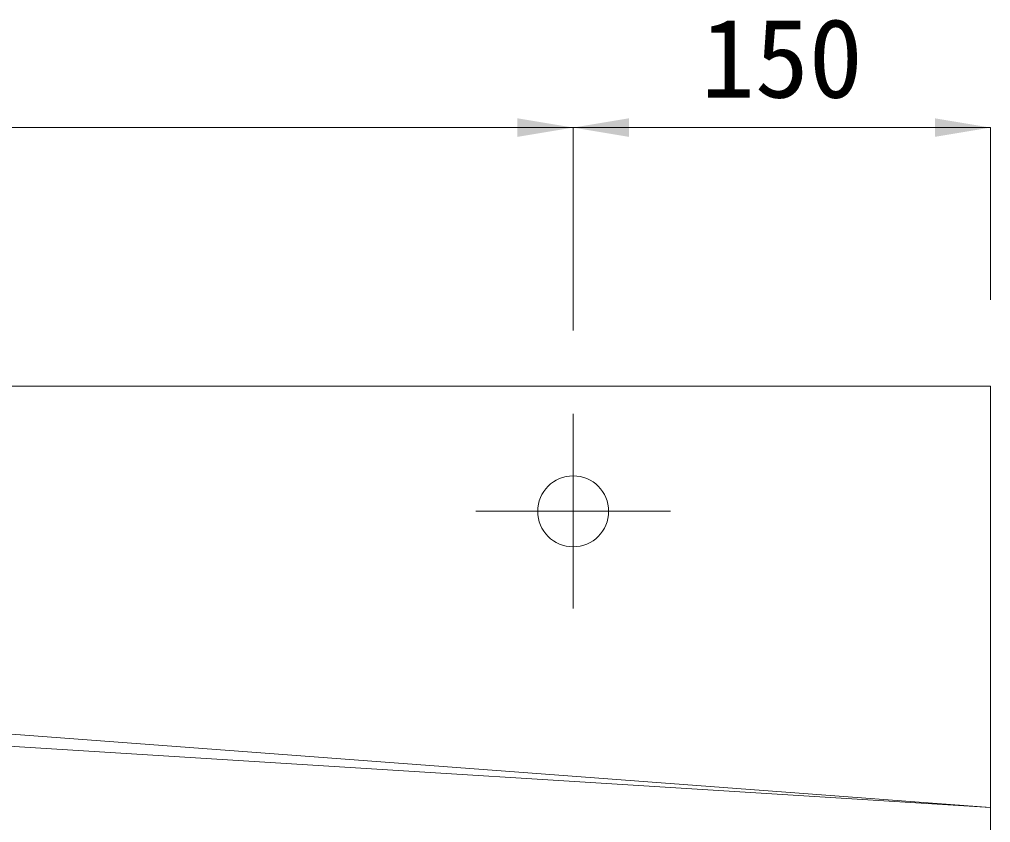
# Model space of a CAD drawing. Units: millimetres at full size; details may follow other scales. Extents: x 50430 to 75195, y 24892 to 47415.
# Drawn here: x 56928.9 to 57277.9, y 28027.1 to 28315.9 of the extents above; entities that cross this region are included whole.
import ezdxf
from ezdxf.enums import TextEntityAlignment as Align

# ---------------------------------------------------------------- set-up
doc = ezdxf.new("R2010")
doc.units = ezdxf.units.MM
doc.header["$LTSCALE"] = 30
doc.linetypes.add('USER1', pattern=[1.35, 0.75, -0.6])
doc.linetypes.add('USER2', pattern=[28.575, 19.05, -3.175, 3.175, -3.175])
for name, color, linetype, lineweight in [('寸法線', 7, 'Continuous', 9), ('本体', 2, 'Continuous', 20), ('ｲﾝｻｰﾄ', 3, 'USER1', 5)]:
    doc.layers.add(name, color=color, linetype=linetype, lineweight=lineweight)
doc.styles.add('ＭＳ ゴシック', font='')
doc.styles.get('ＭＳ ゴシック').set_extended_font_data('MS Gothic')

# ---------------------------------------------------------------- blocks, each defined once
blk = doc.blocks.new('filled_arrow')
at = {"color": 0, "linetype": 'Continuous', "lineweight": -2}
blk.add_solid([(7.5, 1.25), (0, 0), (7.5, -1.25)], dxfattribs=at)

msp = doc.modelspace()

# ---------------------------------------------------------------- linework, layer by layer
at = {"layer": '寸法線'}
for p, q in [((56429.91, 28276.96), (57127.91, 28276.96)), ((57127.91, 28276.96), (57277.91, 28276.96)), ((57127.91, 28204.01), (57127.91, 28276.96)), ((57127.91, 28204.01), (57127.91, 28276.96)), ((57277.91, 28215.01), (57277.91, 28276.96))]:
    msp.add_line(p, q, dxfattribs=at)
at = {"layer": '寸法線', "linetype": 'USER2'}
for p, q in [((57127.91, 28104.02), (57127.91, 28174)), ((57092.92, 28139.01), (57162.9, 28139.01))]:
    msp.add_line(p, q, dxfattribs=at)
at = {"layer": '本体'}
for p, q in [((56279.91, 28184.01), (57277.91, 28184.01)), ((57277.91, 28184.01), (57277.91, 27776.01))]:
    msp.add_line(p, q, dxfattribs=at)
at = {"layer": '本体', "lineweight": 9}
for p in [(56677.91, 28077.51), (56677.91, 28070.01)]:
    msp.add_line(p, (57277.91, 28032.51), dxfattribs=at)
at = {"layer": 'ｲﾝｻｰﾄ', "linetype": 'Continuous'}
msp.add_circle((57127.91, 28139.01), 12.75, dxfattribs=at)

# ---------------------------------------------------------------- block references
at = {"layer": '寸法線', "xscale": 2.67, "yscale": 2.67, "rotation": 180}
for p in [(57127.91, 28276.96), (57277.91, 28276.96)]:
    msp.add_blockref('filled_arrow', p, dxfattribs=at)
at = {"layer": '寸法線', "xscale": 2.67, "yscale": 2.67}
msp.add_blockref('filled_arrow', (57127.91, 28276.96), dxfattribs=at)

# ---------------------------------------------------------------- texts
at = {"layer": '寸法線', "style": 'ＭＳ ゴシック'}
msp.add_text('150', height=28.48, dxfattribs=at).set_placement((57202.91, 28301.96), align=Align.MIDDLE_CENTER)

doc.saveas('drawing.dxf')
